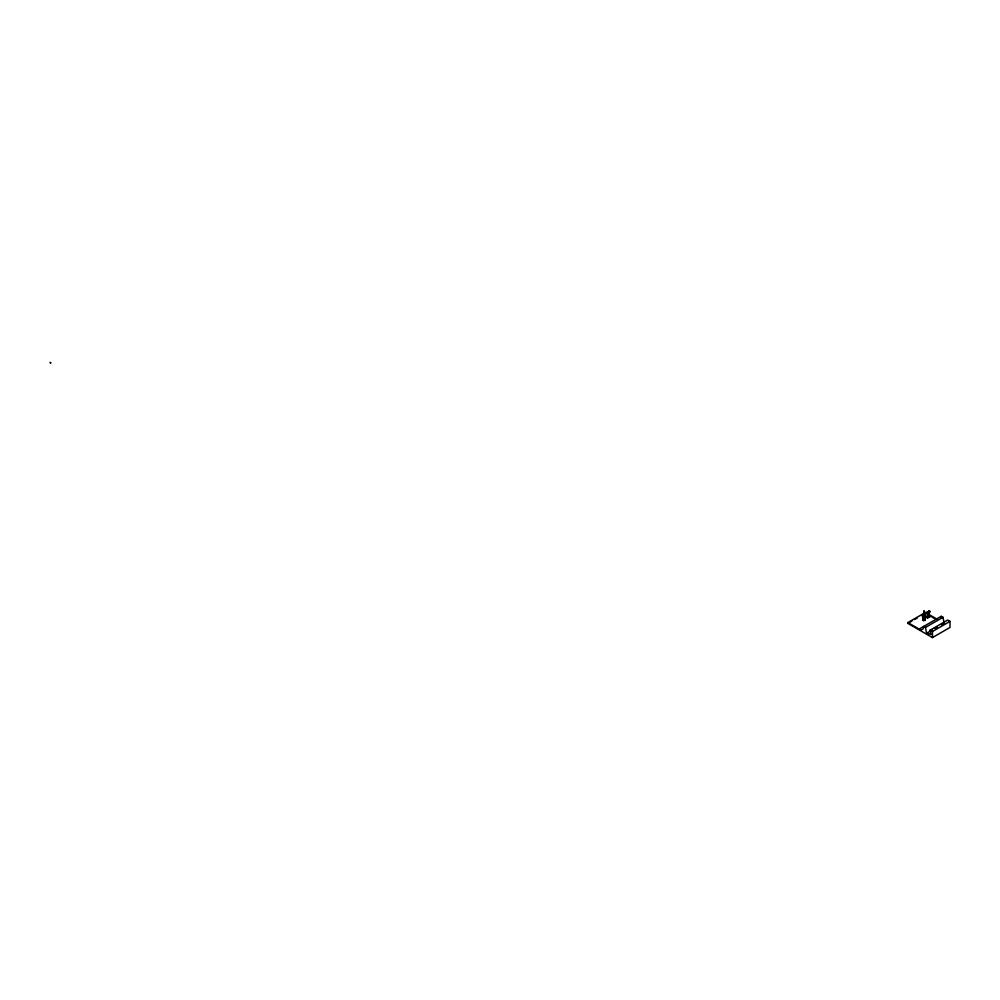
<?xml version="1.0" encoding="UTF-8"?>
<svg xmlns="http://www.w3.org/2000/svg" width="1000" height="1000" viewBox="0 0 1000 1000"><rect width="100%" height="100%" fill="white"/><g stroke="black" fill="none" stroke-linecap="round" stroke-linejoin="round"><path stroke-width="1.5" d="M922.663 614.875L923.175 618.387L924.025 610.975L923.775 618.737C920.763 607.987 925.075 623.75 923.025 619.975M923.375 619.775L923.612 617.288M923.5 620.05L924.025 614.475L924.762 620.475M923.775 620.7C922.513 618.038 926.725 612.85 924.788 613.663M925.125 613.525L925.037 619.513L924.075 619.362M924.55 619.438L925.263 613.763M924.6 616.413L924.887 618.1L925.387 614.012M924.925 620.388L925.6 613.625M924.025 617.975L924.338 616.4M927.837 611.938C930.3 614.637 925.775 622.025 927.675 614.55C925.662 605.237 932.812 623.525 928.175 614.263C932.325 611.125 927.325 607.75 927.525 617.725M927.2 617.938L928.012 614.338L927.362 611.925M927.688 618C926.95 617.413 927.913 617.837 928.5 614.4L928.375 615.15L927.75 614.375L928.85 614.038M928.525 614.062L929.15 611.013M929.287 611.225L928.162 614.612M928.775 614.612L929.613 611.138M923.175 618.387L924.025 610.975L924.887 618.1M927.75 614.375L928.438 613.8M928.375 615.15L929.062 614.575M928 612.25L927.062 612.225M929.425 617.038L928.812 616.638L929.762 616.788M923.138 614.925L922.325 615.138M928.65 614.675L927.675 614.55L928.5 614.4M907.862 622.587L919.1 629.075A6.238 3.6 60 0 0 923.662 626.438L925.425 627.45L926.6 633.225L931.012 634.412L930.15 630.175L947.7 620.05L950 621.375L950 627.45L932.45 637.587L907.862 623.4L907.862 622.587L925.425 612.45L936.663 618.938A6.238 3.6 60 0 0 937.262 619.263M909.212 622.625L911.925 621.062M914.625 619.5L917.325 617.938M921.375 615.6L924.075 614.038M927.962 614.913L928.85 614.875M919.1 629.075L941.225 616.3L942.975 617.312L944.163 623.088L941.462 624.65M925.425 627.45L942.975 617.312M926.6 633.225L932 630.112M934.712 628.55L937.412 626.987M930.15 630.175L932.45 631.512L950 621.375M927.062 617.6L928 617.85M929.75 611.362L928.812 611.087M50.575 362.863L50.025 362.413L50.9 362.9M931.888 617L934.475 618.488M928.238 614.1L928.575 614.85M927.525 612.238L928.95 617M927.225 612.537L927.837 614.825M923.275 615.225L923.775 618.737M922.8 615.188L923.625 620.325M922.45 615.438L923.15 620.25M923.725 612.55L924 615.15M923.838 617.15L924.287 620.413M932.45 631.512L932.45 637.587M925.425 612.45L925.425 613.263M941.225 616.3A6.238 3.6 60 0 1 941.1 617.612"/></g></svg>
